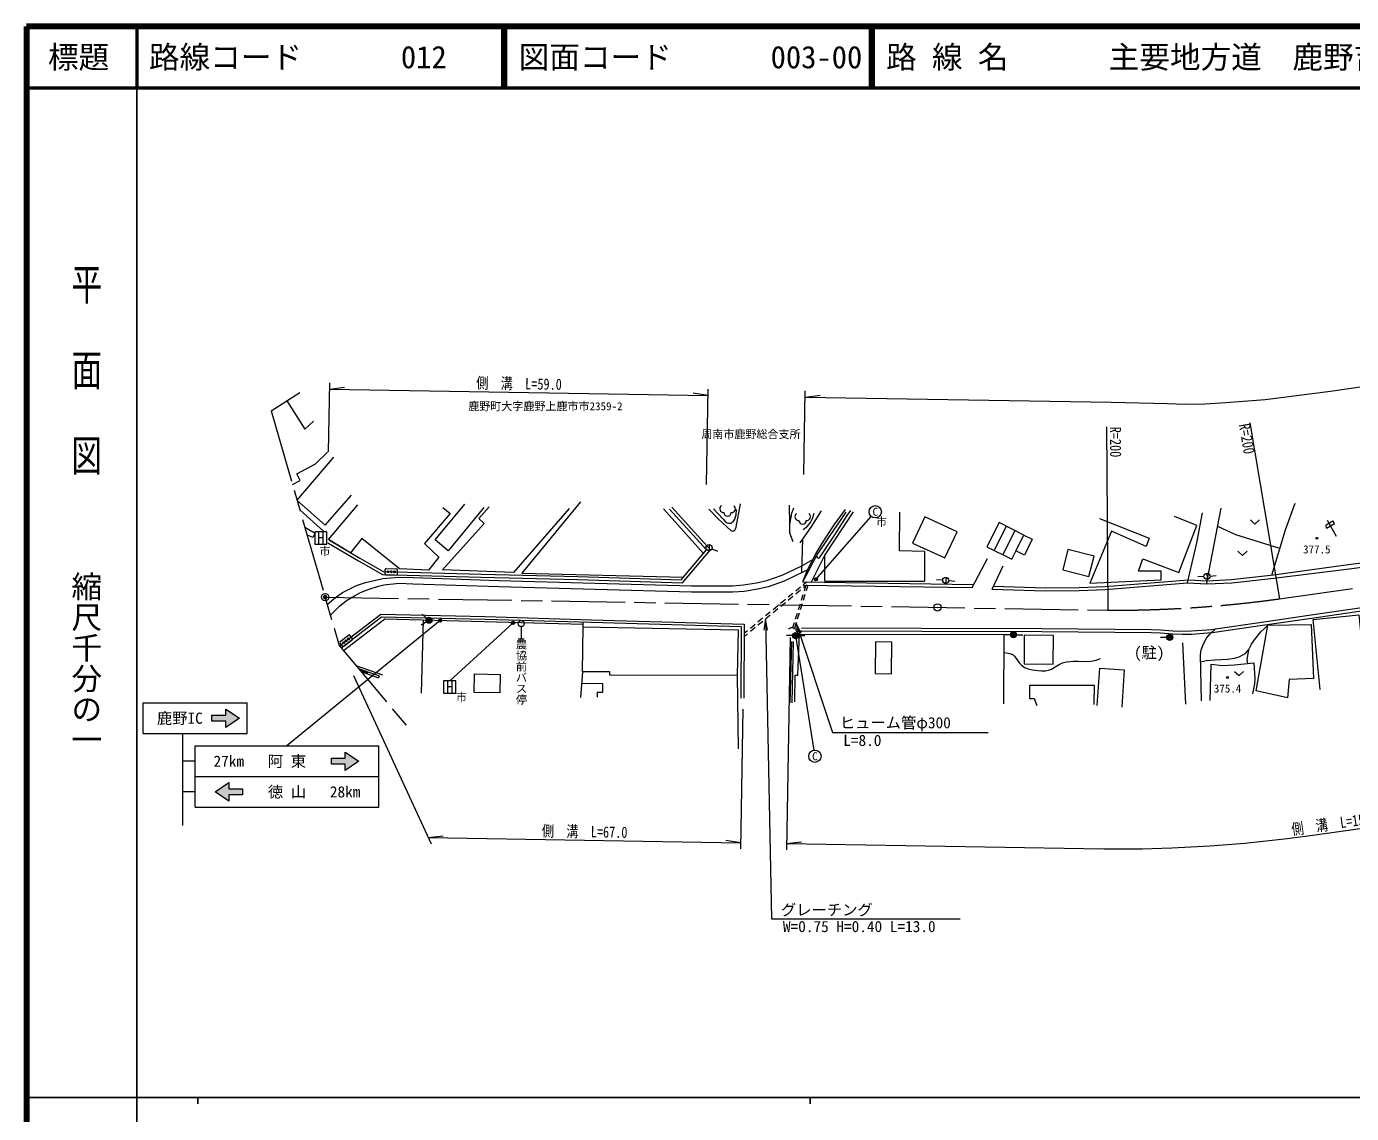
# Model space of a CAD drawing. Units: millimetres at full size, sheet at 1:1000; details may follow other scales. Extents: x 40000 to 680000, y 20000 to 380000.
# Drawn here: x 40000 to 256381, y 202409 to 380000 of the extents above; entities that cross this region are included whole.
import ezdxf
from ezdxf.enums import TextEntityAlignment as Align

# ---------------------------------------------------------------- set-up
doc = ezdxf.new("R2010")
doc.units = ezdxf.units.MM
doc.header["$LTSCALE"] = 1000
doc.header["$PDMODE"] = 32
doc.header["$PDSIZE"] = 500
doc.linetypes.add('CHAIN', pattern=[18.5, 12, -1.5, 3.5, -1.5])
for name, color, linetype, lineweight in [('M-BGD', 7, 'Continuous', 13), ('M-BMK', 2, 'CHAIN', 13), ('M-BMK-HTXT', 7, 'Continuous', 13), ('M-BMK-SRVR', 3, 'Continuous', 13), ('M-STR-HTXT', 7, 'Continuous', 13), ('M-STR-STRC', 7, 'Continuous', 13), ('M-TTL', 2, 'Continuous', 140), ('M-TTL-BAND', 7, 'Continuous', 25), ('M-TTL-LINE', 7, 'Continuous', 50)]:
    doc.layers.add(name, color=color, linetype=linetype, lineweight=lineweight)
doc.layers.add('M-OTRS', color=6, linetype='Continuous')
doc.layers.add('M-TTL-TXT', color=7, linetype='Continuous')
doc.styles.add('@ＭＳ ゴシック', font='')
doc.styles.add('ＭＳ ゴシック', font='')
doc.styles.get('@ＭＳ ゴシック').set_extended_font_data('@MS Gothic')
doc.styles.get('ＭＳ ゴシック').set_extended_font_data('MS Gothic')

# ---------------------------------------------------------------- blocks, each defined once
blk = doc.blocks.new('open_arrow')
at = {"color": 0, "linetype": 'Continuous', "lineweight": -2}
blk.add_lwpolyline([(7.5, 1.25), (0, 0), (7.5, -1.25)], dxfattribs=at)

msp = doc.modelspace()

# ---------------------------------------------------------------- hatches: boundary and pattern name
at = {"layer": 'M-BGD'}
for points in [[(105298, 282727, -0.41421), (105455, 283417, -0.41421), (106144, 283259, -1)], [(165091, 280480, -1), (166091, 280480, -0.41421), (165591, 279980, -0.41421)], [(200685, 280621, -1), (201685, 280621, -0.41421), (201185, 280121, -0.41421)], [(226193, 280192, -1), (227193, 280192, -0.41421), (226693, 279692, -0.41421)], [(94217, 275099), (94597, 274645), (95618, 274281), (95719, 274564)]]:
    msp.add_hatch(color=256, dxfattribs=at).paths.add_polyline_path(points)
at = {"layer": 'M-STR-HTXT'}
for points in [[(169180, 289685, -1), (168681, 289657, -0.41421), (168916, 289921, -0.41421)], [(107753, 283054, -1), (107314, 282814, -1)], [(119691, 282692, -1), (119252, 282453, -1)], [(165443, 280279, -1), (165740, 280682, -0.41421), (165793, 280332, -0.41421)]]:
    msp.add_hatch(color=256, dxfattribs=at).paths.add_polyline_path(points)
at = {"layer": 'M-STR-STRC'}
for points in [[(74787, 266993), (72537, 268493), (72537, 267493), (70287, 267493), (70287, 266493), (72537, 266493), (72537, 265493)], [(94287, 259964), (92037, 261464), (92037, 260464), (89787, 260464), (89787, 259464), (92037, 259464), (92037, 258464)], [(70787, 254964), (73037, 253464), (73037, 254464), (75287, 254464), (75287, 255464), (73037, 255464), (73037, 256464)]]:
    msp.add_hatch(color=256, dxfattribs=at).paths.add_polyline_path(points)

# ---------------------------------------------------------------- linework, layer by layer
at = {"layer": 'M-BGD'}
for p, q in [((79931, 317219), (84620, 320187)), ((88487, 297528), (84620, 301058)), ((150556, 293915), (144016, 301212)), ((164683, 298621), (164605, 301810)), ((175024, 300705), (170351, 293694)), ((252241, 298608), (253338, 299241)), ((252289, 298058), (252241, 298608)), ((252289, 298058), (253588, 298808)), ((253939, 296701), (252439, 299299)), ((253588, 298808), (253338, 299241)), ((199996, 298358), (198017, 294397)), ((201428, 297643), (199448, 293682)), ((151467, 295371), (151467, 294371)), ((151927, 294675), (152846, 294281)), ((166726, 296227), (166584, 290784)), ((166774, 289248), (169038, 293521)), ((170351, 293694), (168149, 289227)), ((170394, 289404), (170351, 293694)), ((186639, 294229), (186634, 289388)), ((194411, 288324), (196916, 293064)), ((190165, 290004), (190092, 289006)), ((197708, 288064), (199479, 291884)), ((232286, 290150), (231288, 290081)), ((232750, 290684), (232819, 289686)), ((233283, 290220), (234281, 290289)), ((166395, 288394), (165623, 287759)), ((166405, 287884), (165633, 287249)), ((166774, 289248), (194673, 288820)), ((166824, 288747), (194411, 288324)), ((167420, 289238), (166858, 288776)), ((167442, 288738), (166868, 288266)), ((167231, 288564), (166973, 287734)), ((167598, 288735), (167300, 287775)), ((170394, 289404), (186634, 289388)), ((189630, 289541), (188632, 289614)), ((190627, 289469), (191624, 289396)), ((229622, 289086), (232768, 288918)), ((229738, 289597), (232795, 289420)), ((163924, 286361), (163152, 285725)), ((163934, 285851), (163162, 285215)), ((165160, 287378), (164388, 286742)), ((165170, 286868), (164398, 286232)), ((166319, 285633), (166022, 284678)), ((166646, 285674), (166349, 284719)), ((166794, 287161), (166498, 286206)), ((167121, 287202), (166825, 286247)), ((105348, 283326), (104600, 283990)), ((161454, 284327), (160682, 283692)), ((161464, 283817), (160691, 283182)), ((162689, 285344), (161917, 284708)), ((162699, 284834), (161927, 284198)), ((165844, 284105), (165547, 283150)), ((166171, 284146), (165874, 283192)), ((105298, 282727), (104451, 282195)), ((104505, 271105), (104826, 283018)), ((120784, 281960), (120784, 279960)), ((130892, 281914), (130915, 282716)), ((156690, 281957), (156647, 270283)), ((157191, 282342), (157147, 270282)), ((158983, 282294), (158211, 281658)), ((158993, 281784), (158221, 281148)), ((160218, 283310), (159446, 282675)), ((160228, 282800), (159456, 282165)), ((165369, 282577), (165111, 281747)), ((165696, 282619), (165398, 281658)), ((120284, 279960), (121284, 279960)), ((157757, 280767), (157184, 280295)), ((157748, 281277), (157186, 280814)), ((165091, 280480), (164091, 280480)), ((164714, 269518), (164963, 279520)), ((165014, 269511), (165263, 279512)), ((166091, 280480), (167091, 280480)), ((166210, 280743), (199633, 280661)), ((199605, 269324), (199633, 280661)), ((200685, 280621), (199685, 280621)), ((201685, 280621), (202685, 280621)), ((226193, 280192), (225193, 280192)), ((229318, 269295), (228818, 279326)), ((93773, 275628), (98142, 274073)), ((94217, 275099), (97603, 273893)), ((94597, 274645), (97502, 273610)), ((95719, 274564), (95618, 274281)), ((97603, 273893), (97502, 273610)), ((130786, 274571), (130488, 270349)), ((156074, 273977), (156202, 262002))]:
    msp.add_line(p, q, dxfattribs=at)
for points in [[(82529, 318863), (85454, 314230), (86857, 315518)], [(83425, 305175), (84706, 305843), (84138, 306931), (87203, 308533), (89155, 310441)], [(90136, 309630), (84173, 302599), (88790, 298503), (93061, 303422)], [(108011, 301434), (109180, 300444), (105009, 295561), (107332, 293301), (105662, 291196), (100922, 291387), (94789, 296343), (92937, 294036), (89305, 296181), (94119, 301843)], [(98268, 290941), (114287, 290519), (130056, 290128), (146905, 289603), (151048, 294495), (145012, 301139)], [(114703, 301398), (108869, 294352), (106739, 296115), (111574, 301983)], [(128611, 301238), (119504, 290785), (107942, 291250), (114725, 298822), (113861, 299595), (115536, 301533)], [(130487, 302323), (120894, 290702), (147283, 290049)], [(147130, 289095), (151713, 294507), (145382, 301475)], [(151417, 301161), (152950, 299557), (155024, 297678), (155159, 297615), (155319, 297596), (155512, 297619), (155691, 297733), (155804, 297908), (155900, 298210), (156620, 301995)], [(152192, 301218), (153697, 299541), (154117, 299132), (154422, 298931), (154622, 298863), (154833, 298843), (155028, 298856), (155191, 298938), (155443, 299176), (155694, 299535), (155874, 300207), (155963, 301105)], [(165210, 295810), (164633, 297203), (164683, 298621), (164996, 300468), (165288, 301356)], [(166324, 295661), (168132, 298202), (169841, 300860)], [(166774, 289248), (167525, 291208), (168876, 293850), (169862, 295502), (171886, 298579), (173770, 301109)], [(169038, 293521), (169046, 293350), (169187, 293219), (169317, 293162), (169514, 293202), (172007, 296955), (174012, 300085), (174626, 300938)], [(232768, 288918), (232795, 289420), (235117, 301296)], [(232795, 289420), (236794, 289627), (243641, 290392), (255057, 291975), (274584, 294534), (283389, 295789), (295609, 297460), (312510, 299828), (320404, 301091)], [(243361, 290360), (245582, 297787), (247180, 302122)], [(166860, 297825), (167549, 298357), (168049, 298981), (168368, 299617), (168621, 300500)], [(169038, 293521), (171129, 296681), (173871, 300658)], [(186639, 294229), (182548, 294338), (182617, 300643)], [(215223, 299613), (223362, 296382), (222835, 295055), (217190, 297553), (213625, 289036), (225309, 289571), (225309, 291034), (221574, 291034), (222289, 293033), (228185, 290815), (231125, 298473), (227467, 299951)], [(229622, 289086), (231112, 295623), (232061, 300564)], [(232768, 288918), (236835, 289128), (243703, 289895), (256453, 291474), (275090, 293991), (283775, 295244), (296665, 296961), (312584, 299333), (320507, 300601)], [(239865, 299396), (240615, 298696), (241365, 299396)], [(85448, 298204), (87139, 297229), (86733, 296526), (85804, 296976)], [(244670, 294737), (237483, 296926), (234533, 298308)], [(89212, 295656), (94196, 292712), (98128, 290445)], [(89466, 296086), (94448, 293144), (98268, 290941)], [(237833, 294279), (238583, 293579), (239333, 294279)], [(89120, 285545), (90190, 286469), (91580, 287508), (92669, 288077), (93892, 288649), (95378, 289183), (96975, 289566), (98195, 289795), (100819, 290046), (103137, 289966), (117158, 289515), (148588, 288638), (152803, 288629), (155294, 288631), (157082, 288760), (159233, 289103), (160880, 289466), (163391, 290348), (166506, 291857), (168389, 292897)], [(89627, 283801), (91089, 285288), (92260, 286228), (93590, 287008), (94518, 287520), (95772, 288003), (97494, 288548), (98335, 288804), (100850, 289044), (103104, 288967), (117128, 288515), (148573, 287638), (152803, 287629), (155330, 287631), (157197, 287766), (159419, 288120), (161155, 288503), (163776, 289424), (166966, 290969), (167575, 291305)], [(98128, 290445), (114274, 290019), (130042, 289628), (147130, 289095)], [(197708, 288064), (206356, 287809), (211924, 287840), (216164, 288017), (229622, 289086)], [(197937, 288558), (206362, 288309), (211912, 288340), (216133, 288516), (229738, 289597)], [(233515, 280976), (233619, 280983), (241065, 282102), (250978, 283522), (266460, 285764)], [(234190, 281575), (240992, 282597), (250907, 284017), (266388, 286259)], [(91102, 278816), (97857, 283962), (114905, 283584), (132244, 283077), (157191, 282342)], [(91360, 278509), (97988, 283559), (114895, 283184), (132232, 282677), (156690, 281957)], [(251250, 271691), (250097, 283134), (257582, 283889), (258736, 272446)], [(130904, 282315), (98524, 283187), (91791, 277995)], [(166553, 281743), (205812, 281646), (223652, 281499), (225213, 281443), (227242, 281271), (228729, 281205), (230267, 281244), (233564, 281481), (234190, 281575)], [(231871, 269812), (231704, 277340), (231840, 278185), (232243, 279276), (232701, 280089), (233295, 280780), (234190, 281575)], [(231729, 276216), (232692, 276418), (234037, 276539), (236120, 276662), (237296, 276820), (238027, 277032), (238621, 277322), (239107, 277638), (239611, 278218), (240058, 279068), (240527, 279781), (241569, 281092), (242179, 281657), (242691, 282212)], [(165499, 269668), (165526, 274044), (165970, 274042), (166212, 280817), (166334, 281093), (166551, 281243)], [(166551, 281243), (205809, 281146), (223641, 280999), (225183, 280944), (225195, 280943)], [(225195, 280943), (227210, 280772), (228724, 280704), (230291, 280744), (233515, 280976)], [(199625, 277717), (200300, 277621), (200761, 277511), (201117, 277347), (201340, 277143), (202172, 275989), (202485, 275660), (202996, 275295), (203561, 275047), (204256, 274881), (205186, 274761), (205769, 274725), (206391, 274757), (206893, 274824), (207416, 275014), (207974, 275375), (208637, 275776), (209192, 276030), (209841, 276207), (210924, 276314), (211768, 276293), (213162, 276281), (213890, 276302), (214700, 276461), (215389, 276755)], [(239460, 275944), (239329, 276532), (239611, 278218)], [(214861, 269078), (215257, 275150), (219255, 274889), (218858, 268817)], [(233317, 269859), (233444, 275826), (235239, 275627), (237260, 275718), (240413, 276042), (240577, 273375), (240526, 272606), (240207, 270967)], [(130655, 272708), (134076, 272661), (134055, 271175), (133218, 271175), (133218, 270419)], [(237271, 274648), (238021, 273948), (238771, 274648)], [(214356, 269210), (214404, 272328), (203814, 272328), (203814, 270218), (204574, 270221), (204998, 269047)]]:
    msp.add_lwpolyline(points, dxfattribs=at)
for points in [[(184702, 295613), (189971, 293172), (191958, 297462), (186689, 299903)], [(200897, 292958), (202876, 296919), (198819, 298946), (196840, 294985)], [(201586, 294338), (202876, 296919), (204250, 296232), (202960, 293651)], [(209216, 291241), (213508, 290122), (214376, 293448), (210083, 294568)], [(130892, 281914), (156233, 281452), (156074, 273977), (135276, 274044), (135278, 274557), (130786, 274571)], [(240811, 271468), (242691, 282212), (249781, 282304), (250199, 273492), (246183, 273302), (245914, 270318)], [(178613, 274283), (181262, 274260), (181306, 279436), (178657, 279458)], [(202912, 275862), (207688, 275821), (207728, 280527), (202952, 280567)], [(113180, 274227), (117378, 274129), (117308, 271117), (113110, 271214)]]:
    msp.add_lwpolyline(points, close=True, dxfattribs=at)
for centre, radius in [((250713, 296382), 150), ((151467, 294871), 500), ((190128, 289505), 500), ((232784, 290185), 500), ((105721, 282993), 500), ((120784, 282460), 500), ((165591, 280480), 500), ((201185, 280621), 500), ((226693, 280192), 500), ((236143, 273655), 150)]:
    msp.add_circle(centre, radius, dxfattribs=at)
for centre, radius, start, end in [((153817, 301208), 600, 122.72029, 277.24592), ((155169, 301208), 600, 262.75408, 57.27971), ((154493, 300613), 600, 180, 0), ((166075, 299899), 600, 122.72029, 277.24592), ((166750, 299303), 600, 180, 0), ((167426, 299899), 600, 262.75408, 57.27971), ((165001, 280888), 866, 12.72655, 132.72655)]:
    msp.add_arc(centre, radius, start, end, dxfattribs=at)
at = {"layer": 'M-BMK'}
for p, q in [((244641, 286493), (313878, 296254)), ((88766, 286766), (216574, 284631))]:
    msp.add_line(p, q, dxfattribs=at)
msp.add_lwpolyline([(79931, 317219), (91057, 278870), (102168, 265609)], dxfattribs=at)
msp.add_arc((217397, 484629), 200000, 269.76407, 277.82924, dxfattribs=at)
at = {"layer": 'M-BMK-SRVR'}
for centre in [(88766, 286766), (188767, 285095)]:
    msp.add_circle(centre, 600, dxfattribs=at)
at = {"layer": 'M-OTRS'}
msp.add_point((88766, 286766), dxfattribs=at)
at = {"layer": 'M-STR-HTXT'}
for p, q in [((89333, 310535), (89521, 321759)), ((89504, 320759), (91940, 321060)), ((89504, 320759), (151304, 319726)), ((151062, 305200), (151321, 320726)), ((166959, 306822), (167187, 320461)), ((151304, 319726), (148879, 320108)), ((167170, 319461), (169607, 319762)), ((216379, 314599), (216574, 284631)), ((239803, 315259), (244641, 286493)), ((168930, 289671), (177953, 299970)), ((107533, 282934), (82537, 262464)), ((119471, 282572), (109123, 273082)), ((164702, 280185), (164122, 245502)), ((165591, 280480), (168589, 261756)), ((93378, 273975), (106079, 246472)), ((157007, 268478), (156625, 245627)), ((105614, 247479), (108050, 247780)), ((105614, 247479), (156642, 246627)), ((156642, 246627), (154217, 247009)), ((164139, 246502), (166575, 246803))]:
    msp.add_line(p, q, dxfattribs=at)
for points in [[(167170, 319461), (217142, 318626), (226350, 318387), (229186, 318309), (232448, 318370), (235861, 318548), (242303, 319081), (252931, 320426), (275784, 323764), (310403, 328604), (328283, 331055), (340888, 332779), (346570, 333782), (350035, 334616), (353600, 335583), (356030, 336395), (359277, 337585), (363431, 339662), (367723, 342403)], [(160693, 283183), (161653, 234230), (192448, 234230)], [(165665, 282519), (171646, 264636), (197059, 264636)], [(164139, 246502), (215922, 245636), (222196, 245677), (227031, 245823), (233223, 246154), (238947, 246603), (245879, 247332), (250086, 247875), (319322, 257636), (324541, 258448)]]:
    msp.add_lwpolyline(points, dxfattribs=at)
for centre in [(168930, 289671), (107533, 282934), (119471, 282572), (165591, 280480)]:
    msp.add_circle(centre, 250, dxfattribs=at)
at = {"layer": 'M-STR-STRC'}
for p, q in [((98572, 290583), (98590, 291283)), ((98718, 290429), (100417, 290384)), ((98744, 291429), (100443, 291384)), ((100571, 290530), (100589, 291230)), ((91622, 278772), (91198, 279329)), ((91227, 279539), (92579, 280569)), ((91833, 278744), (93185, 279774)), ((93213, 279984), (92789, 280541)), ((59037, 269493), (76037, 269493)), ((59037, 264493), (59037, 269493)), ((76037, 264493), (76037, 269493)), ((59037, 264493), (76037, 264493)), ((65537, 249464), (65537, 264464)), ((67537, 262464), (97537, 262464)), ((67537, 252464), (67537, 262464)), ((97537, 252464), (97537, 262464)), ((67551, 259964), (65537, 259964)), ((67537, 257464), (97537, 257464)), ((67551, 254964), (65537, 254964)), ((67537, 252464), (97537, 252464))]:
    msp.add_line(p, q, dxfattribs=at)
for points in [[(87060, 295428), (89060, 295428), (89060, 297428), (87060, 297428)], [(108123, 271082), (110123, 271082), (110123, 273082), (108123, 273082)], [(72537, 268493), (74787, 266993), (72537, 265493), (72537, 266493), (70287, 266493), (70287, 267493), (72537, 267493)], [(92037, 261464), (94287, 259964), (92037, 258464), (92037, 259464), (89787, 259464), (89787, 260464), (92037, 260464)], [(73037, 253464), (70787, 254964), (73037, 256464), (73037, 255464), (75287, 255464), (75287, 254464), (73037, 254464)]]:
    msp.add_lwpolyline(points, close=True, dxfattribs=at)
for centre, radius in [((178612, 300722), 1000), ((99081, 290920), 150), ((99581, 290906), 150), ((100080, 290893), 150), ((91808, 279353), 150), ((92206, 279656), 150), ((92603, 279959), 150), ((168748, 260768), 1000)]:
    msp.add_circle(centre, radius, dxfattribs=at)
for centre, start, end in [((98722, 290579), 178.48913, 268.48913), ((98740, 291279), 88.48913, 178.48913), ((100421, 290534), 268.48913, 358.48913), ((100439, 291234), 358.48913, 88.48913), ((91318, 279420), 127.30082, 217.30082), ((92670, 280450), 37.30082, 127.30082), ((93094, 279893), 307.30082, 37.30082), ((91742, 278863), 217.30082, 307.30082)]:
    msp.add_arc(centre, 150, start, end, dxfattribs=at)
at = {"layer": 'M-TTL'}
for p, q in [((40000, 380000), (40000, 20000)), ((680000, 380000), (40000, 380000))]:
    msp.add_line(p, q, dxfattribs=at)
at = {"layer": 'M-TTL-BAND'}
for p, q in [((58000, 370000), (58000, 20000)), ((40000, 205000), (579000, 205000)), ((68000, 205000), (68000, 204000)), ((168000, 205000), (168000, 204000))]:
    msp.add_line(p, q, dxfattribs=at)
at = {"layer": 'M-TTL-LINE'}
for p, q in [((58000, 380000), (58000, 370000)), ((117750, 380000), (117750, 370000)), ((118250, 380000), (118250, 370000)), ((177750, 380000), (177750, 370000)), ((178250, 380000), (178250, 370000)), ((40000, 370000), (680000, 370000))]:
    msp.add_line(p, q, dxfattribs=at)

# ---------------------------------------------------------------- block references
at = {"layer": 'M-STR-HTXT', "xscale": 240, "yscale": 240}
for p, rotation in [((160693, 283183), 271.1), ((165665, 282519), 288.5)]:
    msp.add_blockref('open_arrow', p, dxfattribs=dict(at, rotation=rotation))

# ---------------------------------------------------------------- texts
at = {"layer": 'M-BGD', "style": 'ＭＳ ゴシック'}
for s, p in [('377.5', (250714, 295232)), ('375.4', (236144, 272505))]:
    msp.add_text(s, height=1320, dxfattribs=at).set_placement(p, align=Align.TOP_CENTER)
msp.add_text('(駐)', height=1833, dxfattribs=at).set_placement((223350, 277719), align=Align.MIDDLE_CENTER)
at = {"layer": 'M-BMK-HTXT', "style": 'ＭＳ ゴシック'}
for s, p in [('鹿野町大字鹿野上鹿市市2359-2', (124738, 317955)), ('周南市鹿野総合支所', (158306, 313389))]:
    msp.add_text(s, height=1320, dxfattribs=at).set_placement(p, align=Align.MIDDLE_CENTER)
at = {"layer": 'M-BMK-HTXT', "style": '@ＭＳ ゴシック'}
msp.add_text('農協前バス停', height=1320, rotation=270, dxfattribs=at).set_placement((120784, 279960), align=Align.MIDDLE_LEFT)
at = {"layer": 'M-STR-HTXT', "style": 'ＭＳ ゴシック', "width": 0.8}
for s, rotation, p in [('側\u3000溝\u3000L=59.0', 359.043, (120403, 320191)), ('側\u3000溝\u3000L=155.0', 8.024, (254209, 248405)), ('側\u3000溝\u3000L=67.0', 359.043, (131127, 247002))]:
    msp.add_text(s, height=1833, rotation=rotation, dxfattribs=at).set_placement(p, align=Align.BOTTOM_CENTER)
msp.add_text('R=200', height=1833, rotation=270.372, dxfattribs=at).set_placement((216379, 314599), align=Align.BOTTOM_LEFT)
msp.add_text('R=200', height=1833, rotation=279.547, dxfattribs=at).set_placement((239803, 315259), align=Align.TOP_LEFT)
at = {"layer": 'M-STR-HTXT', "style": 'ＭＳ ゴシック'}
for s, p in [('ヒューム管φ300', (172811, 264789)), ('グレーチング\u3000\u3000\u3000\u3000', (163198, 234219))]:
    msp.add_text(s, height=1833, dxfattribs=at).set_placement(p, align=Align.BOTTOM_LEFT)
for s, p in [('L=8.0', (173381, 264284)), ('W=0.75 H=0.40 L=13.0', (163528, 233879))]:
    msp.add_text(s, height=1833, dxfattribs=at).set_placement(p, align=Align.TOP_LEFT)
at = {"layer": 'M-STR-STRC', "style": 'ＭＳ ゴシック'}
for s, height, p in [('C', 1320, (178612, 300722)), ('H', 1833, (88060, 296428)), ('H', 1833, (109123, 272082)), ('鹿野IC', 1833, (65037, 266993)), ('27km', 1833, (73037, 259964)), ('阿 東', 1833, (82537, 259964)), ('C', 1320, (168748, 260768)), ('徳 山', 1833, (82537, 254964)), ('28km', 1833, (92037, 254964))]:
    msp.add_text(s, height=height, dxfattribs=at).set_placement(p, align=Align.MIDDLE_CENTER)
for p in [(178727, 299729), (87831, 294938), (110123, 271082)]:
    msp.add_text('市', height=1320, dxfattribs=at).set_placement(p, align=Align.TOP_LEFT)
at = {"layer": 'M-TTL-BAND', "style": '@ＭＳ ゴシック', "width": 1.4}
msp.add_text('平  面  図', height=3666, rotation=270, dxfattribs=at).set_placement((49777, 306475), align=Align.MIDDLE_RIGHT)
at = {"layer": 'M-TTL-BAND', "style": '@ＭＳ ゴシック'}
msp.add_text('縮尺千分の一', height=3666, rotation=270, dxfattribs=at).set_placement((49777, 261030), align=Align.MIDDLE_RIGHT)
at = {"layer": 'M-TTL-TXT', "style": 'ＭＳ ゴシック'}
msp.add_text('標題', height=3666, dxfattribs=at).set_placement((48500, 375000), align=Align.MIDDLE_CENTER)
for s, p in [('路線コード', (60000, 375000)), ('012', (101142, 375000)), ('図面コード', (120380, 375000)), ('003-00', (161521, 375000)), ('路 線 名', (180380, 375000)), ('主要地方道\u3000鹿野吉賀線', (216734, 375000))]:
    msp.add_text(s, height=3666, dxfattribs=at).set_placement(p, align=Align.MIDDLE_LEFT)

doc.saveas('drawing.dxf')
